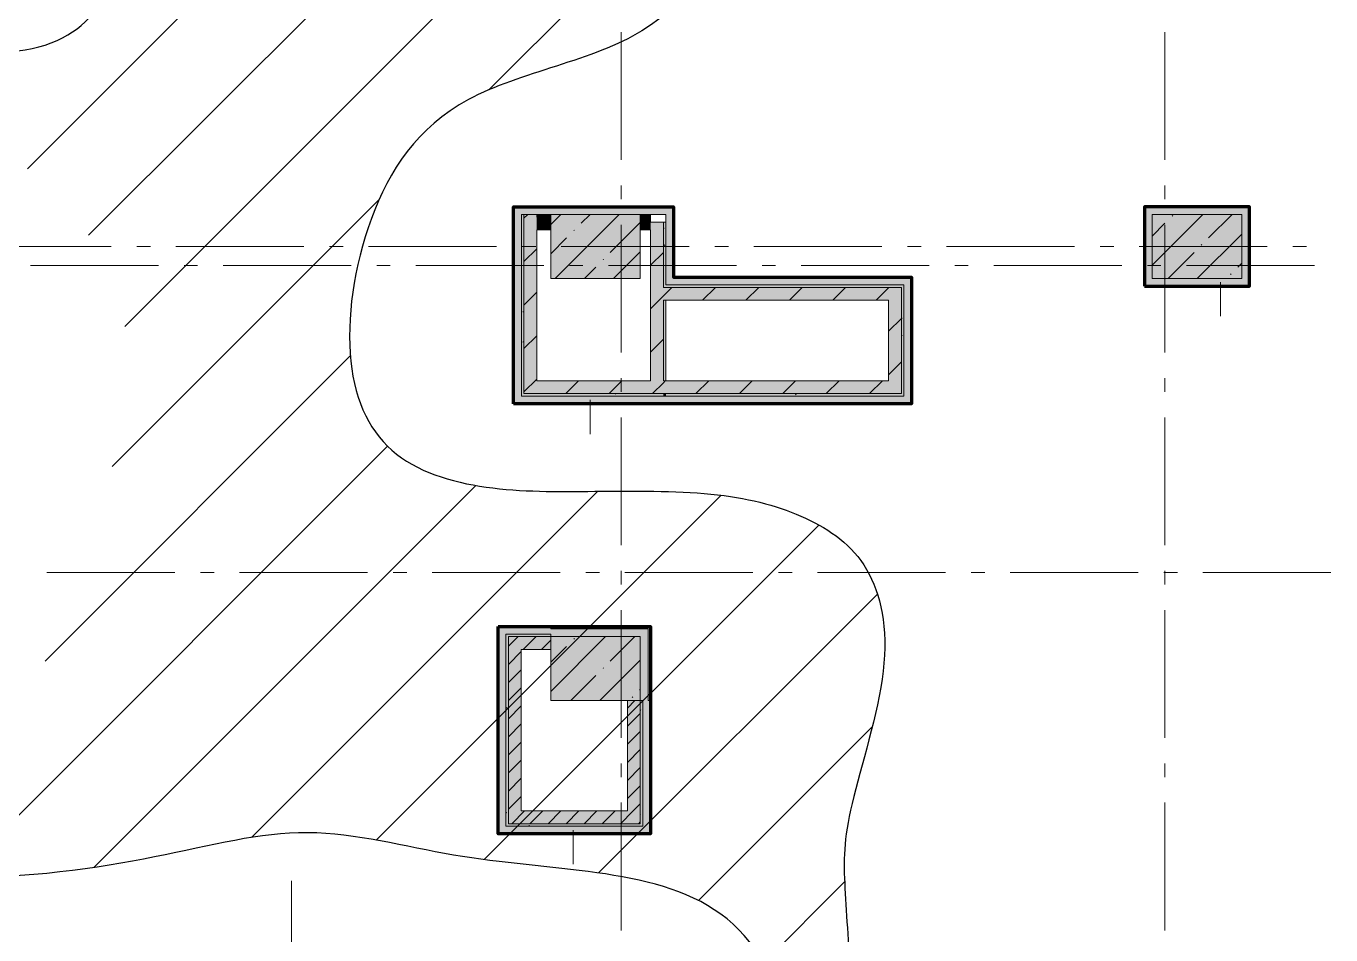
# Model space of a CAD drawing. Header units: millimetres. Extents: x -537608 to 253996, y -217170 to 186033.
# Drawn here: x -281462 to -271264, y 10368 to 17471 of the extents above; entities that cross this region are included whole.
import ezdxf

# ---------------------------------------------------------------- set-up
doc = ezdxf.new("R2010")
doc.units = ezdxf.units.MM
doc.layers.add('16) Лак 1.6м', color=160, linetype='Continuous', lineweight=90)
doc.layers.add('2) окраска коммуникации', color=152, linetype='Continuous', lineweight=30)
doc.layers.add('PDF _Геометрия', color=7, linetype='Continuous')
doc.layers.add('PDF _Сплошная заливка', color=7, linetype='Continuous', true_color=0xffffff)

msp = doc.modelspace()

# ---------------------------------------------------------------- hatches: boundary and pattern name
at = {"layer": '2) окраска коммуникации'}
h = msp.add_hatch(dxfattribs=at)
h.set_pattern_fill('ANSI31', color=5, scale=222)
h.set_pattern_definition([(45, (-305519.1, -20669.7), (-498.404, 498.404), [])])
edge = h.paths.add_edge_path()
edge.add_spline(control_points=[(-290778.1295, 11066.7373), (-290387.3432, 10570.6496), (-289743.0728, 11066.7373), (-288919.2533, 10560.095), (-288105.994, 11182.8428), (-286954.7585, 10760.6403), (-286007.4205, 10940.029), (-285042.7478, 10616.4758), (-284130.9316, 11012.6635), (-281975.2536, 10728.4524), (-280376.2745, 10966.1654), (-279268.5104, 11271.0495), (-278118.4513, 10949.6411), (-276985.3065, 10882.0339), (-275953.6379, 10645.4087), (-275395.5218, 9715.8097), (-275395.5218, 8271.0495), (-275157.9741, 7191.9904), (-275614.614, 6955.3652), (-274802.8089, 5738.4356), (-275817.5649, 5129.9708), (-275327.2936, 3468.321), (-275716.2842, 2758.4446), (-275293.4682, 2171.0495), (-273991.1979, 1727.4348), (-273974.2852, 2606.3284), (-273078.3544, 3011.9716), (-273078.3544, 4702.1524), (-273720.5962, 5040.1884), (-273078.3544, 5733.1622), (-273720.5962, 6578.2529), (-273078.3544, 7271.2267), (-273805.1597, 8271.0495), (-273078.3544, 9012.1129), (-274291.2526, 9488.1178), (-274291.2526, 9164.2291), (-275005.9538, 9367.0507), (-275005.9538, 9971.0495), (-275073.6046, 10786.8019), (-275073.6046, 11271.0495), (-274668.0133, 12503.4462), (-274837.1388, 13297.8308), (-275344.5167, 13652.7686), (-276004.109, 13838.6884), (-276985.0411, 13838.6884), (-277813.7588, 13821.7866), (-278642.4766, 14041.51), (-279014.5545, 14768.2882), (-278845.4274, 16002.1196), (-278185.8367, 17021.0495), (-276443.2448, 17292.7757), (-275935.8653, 18408.2946), (-275682.1763, 19337.8936), (-275310.1, 19659.0285), (-275479.2255, 20622.4311), (-274684.3331, 20656.2347), (-273872.5265, 20842.1545), (-273940.1773, 22126.6913), (-274481.0718, 22725.7503), (-273331.0143, 24399.0292), (-274379.5972, 25075.1012), (-273331.0143, 26038.5045), (-274075.1701, 26985.0053), (-273078.3544, 28523.0692), (-273078.3544, 28523.0692), (-273345.9962, 29714.5377), (-274039.4124, 30880.7626), (-275206.3826, 30238.4942), (-276187.3147, 30745.5482), (-277354.2849, 30153.9852), (-279011.7204, 30982.1734), (-280026.4779, 30677.941), (-281278.0101, 29934.2611), (-280499.3584, 28301.0495), (-281142.0364, 27038.3862), (-279890.5042, 25838.3584), (-281260.4253, 24180.0495), (-280059.6297, 22745.3283), (-281159.2859, 21829.0495), (-280076.8792, 20222.5318), (-281092.8162, 18916.6266), (-280737.6526, 18003.9293), (-280923.6908, 17429.2674), (-281752.4085, 17141.9368), (-283156.155, 17665.8933), (-283714.2711, 17125.035), (-284813.5921, 17750.4023), (-285185.6684, 17108.1332), (-286132.7751, 17801.1077), (-287328.3544, 16388.2505), (-285898.1717, 14701.7611), (-286388.6369, 13644.8407), (-285779.7843, 13214.0495), (-286591.5893, 12701.0495), (-286591.5893, 11811.5525), (-287690.9088, 11727.0435), (-288012.2486, 12132.6867), (-288722.5774, 11760.8471), (-289229.9569, 12453.8216), (-289940.2857, 11963.6687), (-290684.4415, 11777.7489), (-290778.1295, 11066.7373)], knot_values=[0, 0, 0, 0, 1, 2, 3, 4, 5, 6, 7, 8, 9, 10, 11, 12, 13, 14, 15, 16, 17, 18, 19, 20, 21, 22, 23, 24, 25, 26, 27, 28, 29, 30, 31, 32, 33, 34, 35, 36, 37, 38, 39, 40, 41, 42, 43, 44, 45, 46, 47, 48, 49, 50, 51, 52, 53, 54, 55, 56, 57, 58, 59, 60, 61, 62, 63, 64, 65, 66, 67, 68, 69, 70, 71, 72, 73, 74, 75, 76, 77, 78, 79, 80, 81, 82, 83, 84, 85, 86, 87, 88, 89, 90, 91, 92, 93, 94, 95, 96, 97, 98, 99, 99, 99, 99], degree=3, periodic=0)
edge = h.paths.add_edge_path(flags=16)
edge.add_arc((-282974.1314, 12518.0171), 1274.5672, 125.00000005, 234.99999995, ccw=False)
edge.add_arc((-283038.6718, 14513.9725), 1162.0444, 125.00000005, 234.99999995, ccw=False)
edge.add_arc((-282295.8664, 15202.9232), 1433.6455, 59.43173918, 169.43173908, ccw=False)
edge.add_arc((-282677.7619, 14748.5093), 2021.4887, -53.3391216, 56.66087831, ccw=False)
edge.add_arc((-282413.8331, 12555.5506), 1102.6336, -78.79029658, 31.20970332, ccw=False)
edge.add_arc((-282952.3368, 12001.1084), 919.0678, 215.00000005, 324.99999995, ccw=False)
edge = h.paths.add_edge_path(flags=16)
edge.add_arc((-277532.2831, 20735.819), 1174.7616, 125.00000005, 234.99999995, ccw=False)
edge.add_arc((-276960.5272, 23476.9879), 2171.5877, 125.00000005, 234.99999995, ccw=False)
edge.add_arc((-277291.7326, 26561.6986), 1594.1487, 125.00000005, 234.99999995, ccw=False)
edge.add_arc((-277094.17, 27873.7201), 1111.9458, 70.31799188, 180.31799178, ccw=False)
edge.add_arc((-276872.3717, 27774.8819), 1155.9508, -27.59113456, 82.40886534, ccw=False)
edge.add_arc((-276749.5729, 25951.7436), 1572.0517, -54.99999995, 54.99999995, ccw=False)
edge.add_arc((-276903.4785, 23156.4449), 1840.3779, -54.99999995, 54.99999995, ccw=False)
edge.add_arc((-276968.849, 21036.3715), 1277.4016, -81.34673665, 28.65326325, ccw=False)
edge.add_arc((-277491.3785, 20273.9631), 872.5123, 215.00000005, 324.99999995, ccw=False)
at = {"layer": 'PDF _Сплошная заливка', "true_color": 0xff7d7d, "transparency": 33554559}
for points in [[(-277651.3522, 14518.9993), (-277591.3516, 14518.9993), (-277591.3516, 16058.999), (-277651.3522, 16058.999), (-277651.3522, 15917.7888)], [(-276461.3519, 15999.0005), (-276461.3519, 16058.999), (-277591.3516, 16058.999), (-277591.3516, 15999.0005), (-276661.3528, 15999.0005)], [(-276461.3519, 15449.3469), (-276401.3512, 15449.3469), (-276401.3512, 16058.999), (-276461.3519, 16058.999), (-276461.3519, 15917.7888)], [(-271961.352, 15499.3471), (-271901.3513, 15499.3471), (-271901.3513, 16059.3478), (-271961.352, 16059.3478), (-271961.352, 15917.7888)], [(-274601.3521, 15449.3469), (-274601.3521, 15509.3476), (-276401.3512, 15509.3476), (-276401.3512, 15449.3469), (-276169.4866, 15449.3469)], [(-271961.352, 15439.3464), (-271901.3513, 15439.3464), (-271901.3513, 15499.3471), (-272661.3507, 15499.3471), (-272661.3507, 15439.3464)], [(-274541.3515, 14518.9993), (-274541.3515, 14579), (-277591.3516, 14579), (-277591.3516, 14518.9993), (-276169.4866, 14518.9993)], [(-277772.8779, 11156.4979), (-277712.8772, 11156.4979), (-277712.8772, 12778.9988), (-277772.8779, 12778.9988), (-277772.8779, 11645.8859)], [(-276601.352, 12198.9993), (-276601.352, 12758.9978), (-276661.3528, 12758.9978), (-276661.3528, 12198.9993), (-276641.3518, 12198.9993)]]:
    msp.add_hatch(color=11, dxfattribs=at).paths.add_polyline_path(points)
at = {"layer": 'PDF _Сплошная заливка', "transparency": 33554559}
for points in [[(-277361.3514, 15499.0005), (-276661.3528, 15499.0005), (-276661.3528, 15999.0005), (-277361.3514, 15999.0005), (-277361.3514, 15917.7888)], [(-272661.3507, 15499.3471), (-271961.352, 15499.3471), (-271961.352, 15999.3471), (-272661.3507, 15999.3471), (-272661.3507, 15917.7888)], [(-274621.3509, 14598.9987), (-274601.3521, 14598.9987), (-274601.3521, 15449.3469), (-274621.3509, 15449.3469), (-274621.3509, 14698.9992)], [(-276581.3511, 14598.9987), (-276581.3511, 14698.9992), (-277471.3524, 14698.9992), (-277471.3524, 14598.9987), (-277007.4638, 14598.9987)], [(-274621.3509, 14598.9987), (-274621.3509, 14698.9992), (-276481.3507, 14698.9992), (-276481.3507, 14598.9987), (-276169.4866, 14598.9987)], [(-274601.3521, 14579), (-274601.3521, 14598.9987), (-276461.3519, 14598.9987), (-276461.3519, 14579), (-276169.4866, 14579)], [(-277361.3514, 12698.9993), (-277361.3514, 12718.998), (-277712.8772, 12718.998), (-277712.8772, 12698.9993), (-277692.8763, 12698.9993)], [(-277712.8772, 11236.4995), (-277692.8763, 11236.4995), (-277692.8763, 12698.9993), (-277712.8772, 12698.9993), (-277712.8772, 11336.4977)], [(-277361.3514, 12598.9988), (-277361.3514, 12698.9993), (-277692.8763, 12698.9993), (-277692.8763, 12598.9988), (-277592.878, 12598.9988)], [(-276761.351, 11336.4977), (-276661.3528, 11336.4977), (-276661.3528, 12198.9993), (-276761.351, 12198.9993), (-276761.351, 11645.8859)], [(-276661.3528, 11236.4995), (-276641.3518, 11236.4995), (-276641.3518, 12198.9993), (-276661.3528, 12198.9993), (-276661.3528, 11336.4977)]]:
    msp.add_hatch(color=256, dxfattribs=at).paths.add_polyline_path(points)

# ---------------------------------------------------------------- linework, layer by layer
at = {"layer": '16) Лак 1.6м'}
for points in [[(-277651.3522, 14518.9993), (-277651.3522, 16058.999), (-276401.3512, 16058.999), (-276401.3512, 15509.3476), (-274541.3515, 15509.3476), (-274541.3515, 14518.9993)], [(-272721.3514, 15439.3464), (-271901.3513, 15439.3464), (-271901.3513, 16059.3478), (-272721.3514, 16059.3478)], [(-277772.8779, 12778.9988), (-276581.3511, 12778.9988), (-276581.3511, 11156.4979), (-277772.8779, 11156.4979)]]:
    msp.add_lwpolyline(points, close=True, dxfattribs=at)
at = {"layer": '2) окраска коммуникации'}
msp.add_open_spline([(-290778.1295, 11066.7373), (-290387.3432, 10570.6496), (-289743.0728, 11066.7373), (-288919.2533, 10560.095), (-288105.994, 11182.8428), (-286954.7585, 10760.6403), (-286007.4205, 10940.029), (-285042.7478, 10616.4758), (-284130.9316, 11012.6635), (-281975.2536, 10728.4524), (-280376.2745, 10966.1654), (-279268.5104, 11271.0495), (-278118.4513, 10949.6411), (-276985.3065, 10882.0339), (-275953.6379, 10645.4087), (-275395.5218, 9715.8097), (-275395.5218, 8271.0495), (-275157.9741, 7191.9904), (-275614.614, 6955.3652), (-274802.8089, 5738.4356), (-275817.5649, 5129.9708), (-275327.2936, 3468.321), (-275716.2842, 2758.4446), (-275293.4682, 2171.0495), (-273991.1979, 1727.4348), (-273974.2852, 2606.3284), (-273078.3544, 3011.9716), (-273078.3544, 4702.1524), (-273720.5962, 5040.1884), (-273078.3544, 5733.1622), (-273720.5962, 6578.2529), (-273078.3544, 7271.2267), (-273805.1597, 8271.0495), (-273078.3544, 9012.1129), (-274291.2526, 9488.1178), (-274291.2526, 9164.2291), (-275005.9538, 9367.0507), (-275005.9538, 9971.0495), (-275073.6046, 10786.8019), (-275073.6046, 11271.0495), (-274668.0133, 12503.4462), (-274837.1388, 13297.8308), (-275344.5167, 13652.7686), (-276004.109, 13838.6884), (-276985.0411, 13838.6884), (-277813.7588, 13821.7866), (-278642.4766, 14041.51), (-279014.5545, 14768.2882), (-278845.4274, 16002.1196), (-278185.8367, 17021.0495), (-276443.2448, 17292.7757), (-275935.8653, 18408.2946), (-275682.1763, 19337.8936), (-275310.1, 19659.0285), (-275479.2255, 20622.4311), (-274684.3331, 20656.2347), (-273872.5265, 20842.1545), (-273940.1773, 22126.6913), (-274481.0718, 22725.7503), (-273331.0143, 24399.0292), (-274379.5972, 25075.1012), (-273331.0143, 26038.5045), (-274075.1701, 26985.0053), (-273078.3544, 28523.0692), (-273078.3544, 28523.0692), (-273345.9962, 29714.5377), (-274039.4124, 30880.7626), (-275206.3826, 30238.4942), (-276187.3147, 30745.5482), (-277354.2849, 30153.9852), (-279011.7204, 30982.1734), (-280026.4779, 30677.941), (-281278.0101, 29934.2611), (-280499.3584, 28301.0495), (-281142.0364, 27038.3862), (-279890.5042, 25838.3584), (-281260.4253, 24180.0495), (-280059.6297, 22745.3283), (-281159.2859, 21829.0495), (-280076.8792, 20222.5318), (-281092.8162, 18916.6266), (-280737.6526, 18003.9293), (-280923.6908, 17429.2674), (-281752.4085, 17141.9368), (-283156.155, 17665.8933), (-283714.2711, 17125.035), (-284813.5921, 17750.4023), (-285185.6684, 17108.1332), (-286132.7751, 17801.1077), (-287328.3544, 16388.2505), (-285898.1717, 14701.7611), (-286388.6369, 13644.8407), (-285779.7843, 13214.0495), (-286591.5893, 12701.0495), (-286591.5893, 11811.5525), (-287690.9088, 11727.0435), (-288012.2486, 12132.6867), (-288722.5774, 11760.8471), (-289229.9569, 12453.8216), (-289940.2857, 11963.6687), (-290684.4415, 11777.7489), (-290778.1295, 11066.7373)], degree=3, dxfattribs=at)
at = {"layer": 'PDF _Геометрия', "color": 253, "lineweight": 9, "true_color": 0xaaaaaa}
for p, q in [((-276811.3512, 17424.7579), (-276811.3512, 16424.758)), ((-272561.3503, 16424.758), (-272561.3503, 17424.7579)), ((-276811.3512, 16224.7571), (-276811.3512, 16118.9243)), ((-272561.3503, 16118.9243), (-272561.3503, 16224.7571)), ((-276811.3512, 15918.9235), (-276811.3512, 14918.9235)), ((-272561.3503, 14918.9235), (-272561.3503, 15918.9235)), ((-281796.7476, 15749.346), (-280796.7476, 15749.346)), ((-280596.7468, 15749.346), (-280490.914, 15749.346)), ((-280290.9131, 15749.346), (-279290.9132, 15749.346)), ((-279090.9144, 15749.346), (-278985.0795, 15749.346)), ((-278785.0808, 15749.346), (-277785.0808, 15749.346)), ((-277585.08, 15749.346), (-277479.2472, 15749.346)), ((-277279.2464, 15749.346), (-276279.2464, 15749.346)), ((-276079.2455, 15749.346), (-275973.4128, 15749.346)), ((-275773.4119, 15749.346), (-274773.4141, 15749.346)), ((-274573.4133, 15749.346), (-274467.5805, 15749.346)), ((-274267.5796, 15749.346), (-273267.5796, 15749.346)), ((-273067.5788, 15749.346), (-272961.746, 15749.346)), ((-272761.7452, 15749.346), (-271761.7452, 15749.346)), ((-271561.7465, 15749.346), (-271455.9116, 15749.346)), ((-280427.2877, 15599.3475), (-281427.2877, 15599.3475)), ((-280121.4541, 15599.3475), (-280227.2868, 15599.3475)), ((-278921.4532, 15599.3475), (-279921.4532, 15599.3475)), ((-278615.6196, 15599.3475), (-278721.4546, 15599.3475)), ((-277415.621, 15599.3475), (-278415.6209, 15599.3475)), ((-277109.7873, 15599.3475), (-277215.6201, 15599.3475)), ((-275909.7865, 15599.3475), (-276909.7865, 15599.3475)), ((-275603.9529, 15599.3475), (-275709.7857, 15599.3475)), ((-274403.9542, 15599.3475), (-275403.9542, 15599.3475)), ((-274098.1205, 15599.3475), (-274203.9533, 15599.3475)), ((-272898.1197, 15599.3475), (-273898.1197, 15599.3475)), ((-272592.2861, 15599.3475), (-272698.1189, 15599.3475)), ((-271392.2853, 15599.3475), (-272392.2874, 15599.3475)), ((-276811.3512, 14718.9226), (-276811.3512, 14613.0899)), ((-272561.3503, 14613.0899), (-272561.3503, 14718.9226)), ((-276811.3512, 14413.089), (-276811.3512, 13413.089)), ((-272561.3503, 13413.089), (-272561.3503, 14413.089)), ((-280298.9501, 13199.3459), (-281298.9501, 13199.3459)), ((-279993.1165, 13199.3459), (-280098.9493, 13199.3459)), ((-278793.1156, 13199.3459), (-279793.1156, 13199.3459)), ((-278487.282, 13199.3459), (-278593.1148, 13199.3459)), ((-277287.2812, 13199.3459), (-278287.2812, 13199.3459)), ((-276981.4476, 13199.3459), (-277087.2825, 13199.3459)), ((-276811.3512, 13213.0903), (-276811.3512, 13107.2554)), ((-275781.4489, 13199.3459), (-276781.4488, 13199.3459)), ((-275475.6152, 13199.3459), (-275581.448, 13199.3459)), ((-274275.6145, 13199.3459), (-275275.6144, 13199.3459)), ((-273969.7808, 13199.3459), (-274075.6157, 13199.3459)), ((-272769.7821, 13199.3459), (-273769.7821, 13199.3459)), ((-272463.9485, 13199.3459), (-272569.7813, 13199.3459)), ((-272561.3503, 13107.2554), (-272561.3503, 13213.0903)), ((-271263.9477, 13199.3459), (-272263.9477, 13199.3459)), ((-276811.3512, 12907.2567), (-276811.3512, 11907.2568)), ((-272561.3503, 11907.2568), (-272561.3503, 12907.2567)), ((-276811.3512, 11707.2559), (-276811.3512, 11601.4231)), ((-272561.3503, 11601.4231), (-272561.3503, 11707.2559)), ((-276811.3512, 11401.4222), (-276811.3512, 10401.4223)), ((-272561.3503, 10401.4223), (-272561.3503, 11401.4222))]:
    msp.add_line(p, q, dxfattribs=at)
at = {"layer": 'PDF _Геометрия', "lineweight": 9}
for p, q in [((-277591.3516, 16058.999), (-277651.3522, 16058.999)), ((-277651.3522, 16058.999), (-277651.3522, 14518.9993)), ((-276461.3519, 16058.999), (-277591.3516, 16058.999)), ((-276401.3512, 16058.999), (-276461.3519, 16058.999)), ((-276401.3512, 15509.3476), (-276401.3512, 16058.999)), ((-272661.3507, 16059.3478), (-272721.3514, 16059.3478)), ((-272721.3514, 16059.3478), (-272721.3514, 15439.3464)), ((-271961.352, 16059.3478), (-272661.3507, 16059.3478)), ((-271901.3513, 16059.3478), (-271961.352, 16059.3478)), ((-271901.3513, 15499.3471), (-271901.3513, 16059.3478)), ((-277571.3528, 15999.0005), (-277591.3516, 15999.0005)), ((-277591.3516, 15999.0005), (-277591.3516, 14579)), ((-277591.3516, 14579), (-277591.3516, 15999.0005)), ((-277591.3516, 15999.0005), (-277361.3514, 15999.0005)), ((-277571.3528, 15969.5093), (-277541.8616, 15999.0005)), ((-277471.3524, 15999.0005), (-277571.3528, 15999.0005)), ((-277571.3528, 14598.9987), (-277571.3528, 15999.0005)), ((-277362.3526, 15999.0005), (-277471.3524, 15999.0005)), ((-277471.3524, 15978.9995), (-277471.3524, 15999.0005)), ((-277362.3526, 15978.9995), (-277471.3524, 15978.9995)), ((-277362.3526, 15978.9995), (-277362.3526, 15999.0005)), ((-277362.3526, 15878.9991), (-277362.3526, 15978.9995)), ((-277361.3514, 15920.4241), (-277282.7772, 15999.0005)), ((-277361.3514, 15999.0005), (-277361.3514, 15499.0005)), ((-276661.3528, 15999.0005), (-277361.3514, 15999.0005)), ((-277326.5791, 15499.0005), (-276826.5791, 15999.0005)), ((-277124.0076, 15929.6688), (-277054.6782, 15999.0005)), ((-276895.9106, 15701.5719), (-276661.3528, 15936.1299)), ((-276661.3528, 15499.0005), (-276661.3528, 15999.0005)), ((-276581.3511, 15999.0005), (-276661.3528, 15999.0005)), ((-276661.3528, 15999.0005), (-276461.3519, 15999.0005)), ((-276581.3511, 15978.9995), (-276661.3528, 15978.9995)), ((-276643.6275, 15878.9991), (-276581.3511, 15941.2755)), ((-276581.3511, 15978.9995), (-276581.3511, 15999.0005)), ((-276581.3511, 15938.9998), (-276581.3511, 15978.9995)), ((-276481.3507, 15938.9998), (-276581.3511, 15938.9998)), ((-276461.3519, 15938.9998), (-276481.3507, 15938.9998)), ((-276481.3507, 15938.9998), (-276481.3507, 15429.3459)), ((-276461.3519, 15999.0005), (-276461.3519, 15449.3469)), ((-276461.3519, 15449.3469), (-276461.3519, 15938.9998)), ((-272661.3507, 15602.2583), (-272264.262, 15999.3471)), ((-272661.3507, 15999.3471), (-272661.3507, 15499.3471)), ((-271961.352, 15999.3471), (-272661.3507, 15999.3471)), ((-272661.3507, 15830.3552), (-272562.0371, 15929.6688)), ((-272505.014, 15986.6941), (-272500.271, 15991.435)), ((-272219.8896, 15815.6204), (-272036.1629, 15999.3471)), ((-271961.352, 15499.3471), (-271961.352, 15999.3471)), ((-277471.3524, 14698.9992), (-277471.3524, 15878.9991)), ((-277471.3524, 15878.9991), (-277362.3526, 15878.9991)), ((-277361.3514, 15692.325), (-277238.0582, 15815.6204)), ((-277181.0329, 15872.6457), (-277176.2921, 15877.3865)), ((-276661.3528, 15878.9991), (-276581.3511, 15878.9991)), ((-276581.3511, 15878.9991), (-276581.3511, 14698.9992)), ((-272308.0638, 15499.3471), (-271961.352, 15846.061)), ((-277571.3528, 15630.0981), (-277471.3524, 15730.0964)), ((-276870.3831, 15499.0005), (-276661.3528, 15708.0308)), ((-272276.9149, 15758.5951), (-272272.1741, 15763.3381)), ((-276952.9338, 15644.5467), (-276948.193, 15649.2875)), ((-276581.3511, 15601.8643), (-276481.3507, 15701.8626)), ((-272536.1629, 15499.3471), (-272333.9402, 15701.5719)), ((-271991.7905, 15587.5214), (-271961.352, 15617.962)), ((-277098.4821, 15499.0005), (-277009.9591, 15587.5214)), ((-274601.3521, 15509.3476), (-276401.3512, 15509.3476)), ((-274541.3515, 15509.3476), (-274601.3521, 15509.3476)), ((-274541.3515, 14579), (-274541.3515, 15509.3476)), ((-272048.8158, 15530.4961), (-272044.075, 15535.239)), ((-277361.3514, 15499.0005), (-276661.3528, 15499.0005)), ((-276481.3507, 15362.4515), (-276414.4562, 15429.3459)), ((-276481.3507, 15429.3459), (-276461.3519, 15429.3459)), ((-274721.3513, 15449.3469), (-276461.3519, 15449.3469)), ((-276461.3519, 15449.3469), (-276401.3512, 15449.3469)), ((-276461.3519, 15429.3459), (-274721.3513, 15429.3459)), ((-276401.3512, 15449.3469), (-274601.3521, 15449.3469)), ((-276175.0456, 15329.3477), (-276075.0451, 15429.3459)), ((-275835.6344, 15329.3477), (-275735.634, 15429.3459)), ((-275496.2233, 15329.3477), (-275396.2229, 15429.3459)), ((-275156.8122, 15329.3477), (-275056.8118, 15429.3459)), ((-274817.4011, 15329.3477), (-274721.3513, 15425.3953)), ((-274621.3509, 15449.3469), (-274721.3513, 15449.3469)), ((-274721.3513, 15425.3953), (-274717.4007, 15429.3459)), ((-274721.3513, 15429.3459), (-274621.3509, 15429.3459)), ((-274601.3521, 15449.3469), (-274621.3509, 15449.3469)), ((-274621.3509, 15429.3459), (-274621.3509, 14698.9992)), ((-274601.3521, 14698.9992), (-274601.3521, 15449.3469)), ((-274601.3521, 15449.3469), (-274601.3521, 14579)), ((-272721.3514, 15439.3464), (-272661.3507, 15439.3464)), ((-272661.3507, 15499.3471), (-271961.352, 15499.3471)), ((-272661.3507, 15439.3464), (-271901.3513, 15439.3464)), ((-272127.2157, 15469.3478), (-272127.2157, 15203.1975)), ((-271901.3513, 15439.3464), (-271901.3513, 15499.3471)), ((-277571.3528, 15290.6849), (-277471.3524, 15390.6854)), ((-276581.3511, 15262.4532), (-276481.3507, 15362.4515)), ((-276461.3519, 15329.3477), (-276481.3507, 15329.3477)), ((-276481.3507, 15329.3477), (-276481.3507, 14698.9992)), ((-276461.3519, 14698.9992), (-276461.3519, 15329.3477)), ((-276461.3519, 15329.3477), (-274721.3513, 15329.3477)), ((-274721.3513, 15329.3477), (-274721.3513, 14698.9992)), ((-274721.3513, 15085.9841), (-274621.3509, 15185.9846)), ((-277571.3528, 14951.2738), (-277471.3524, 15051.2742)), ((-276581.3511, 14923.0399), (-276481.3507, 15023.0404)), ((-274721.3513, 14746.5731), (-274621.3509, 14846.5734)), ((-277571.3528, 14611.8627), (-277471.3524, 14711.8631)), ((-276581.3511, 14698.9992), (-277471.3524, 14698.9992)), ((-277244.8056, 14598.9987), (-277144.8052, 14698.9992)), ((-276905.3923, 14598.9987), (-276805.394, 14698.9992)), ((-276481.3507, 14683.6293), (-276465.9829, 14698.9992)), ((-276481.3507, 14698.9992), (-276461.3519, 14698.9992)), ((-274721.3513, 14698.9992), (-276461.3519, 14698.9992)), ((-276226.57, 14598.9987), (-276126.5696, 14698.9992)), ((-275887.159, 14598.9987), (-275787.1585, 14698.9992)), ((-275547.7478, 14598.9987), (-275447.7474, 14698.9992)), ((-275208.3367, 14598.9987), (-275108.3363, 14698.9992)), ((-274868.9256, 14598.9987), (-274768.9252, 14698.9992)), ((-274621.3509, 14698.9992), (-274621.3509, 14598.9987)), ((-274601.3521, 14598.9987), (-274601.3521, 14698.9992)), ((-277471.3524, 14598.9987), (-277571.3528, 14598.9987)), ((-276581.3511, 14598.9987), (-277471.3524, 14598.9987)), ((-276481.3507, 14598.9987), (-276581.3511, 14598.9987)), ((-276565.9812, 14598.9987), (-276481.3507, 14683.6293)), ((-276461.3519, 14598.9987), (-276481.3507, 14598.9987)), ((-274621.3509, 14598.9987), (-276461.3519, 14598.9987)), ((-274601.3521, 14579), (-274601.3521, 14598.9987)), ((-277651.3522, 14518.9993), (-277591.3516, 14518.9993)), ((-277591.3516, 14579), (-277571.3528, 14579)), ((-274601.3521, 14579), (-277591.3516, 14579)), ((-277591.3516, 14518.9993), (-274541.3515, 14518.9993)), ((-277571.3528, 14579), (-277471.3524, 14579)), ((-277471.3524, 14579), (-276581.3511, 14579)), ((-277053.5759, 14548.9986), (-277053.5759, 14282.8503)), ((-276581.3511, 14579), (-276481.3507, 14579)), ((-276481.3507, 14579), (-276461.3519, 14579)), ((-276461.3519, 14579), (-274601.3521, 14579)), ((-274541.3515, 14518.9993), (-274541.3515, 14579)), ((-277712.8772, 12778.9988), (-277772.8779, 12778.9988)), ((-277772.8779, 12778.9988), (-277772.8779, 11156.4979)), ((-277361.3514, 12778.9988), (-277712.8772, 12778.9988)), ((-277361.3514, 12758.9978), (-277361.3514, 12778.9988)), ((-276661.3528, 12758.9978), (-277361.3514, 12758.9978)), ((-276601.352, 12758.9978), (-276661.3528, 12758.9978)), ((-276601.352, 12198.9993), (-276601.352, 12758.9978)), ((-277712.8772, 12698.9993), (-277712.8772, 12718.998)), ((-277712.8772, 12718.998), (-277361.3514, 12718.998)), ((-277361.3514, 12718.998), (-277712.8772, 12718.998)), ((-277712.8772, 12718.998), (-277712.8772, 12698.9993)), ((-277712.8772, 12698.9993), (-277712.8772, 12598.9988)), ((-277692.8763, 12623.5748), (-277617.454, 12698.9993)), ((-277692.8763, 12598.9988), (-277692.8763, 12698.9993)), ((-277692.8763, 12698.9993), (-277361.3514, 12698.9993)), ((-277576.0333, 12598.9988), (-277476.0329, 12698.9993)), ((-277434.6122, 12598.9988), (-277361.3514, 12672.2574)), ((-277361.3514, 12718.998), (-277361.3514, 12698.9993)), ((-277361.3514, 12698.9993), (-277361.3514, 12718.998)), ((-277361.3514, 12270.8477), (-276933.1999, 12698.9993)), ((-276661.3528, 12698.9993), (-277361.3514, 12698.9993)), ((-277361.3514, 12698.9993), (-277361.3514, 12198.9993)), ((-277361.3514, 12698.9993), (-276661.3528, 12698.9993)), ((-277361.3514, 12598.9988), (-277361.3514, 12698.9993)), ((-277181.0329, 12679.2653), (-277176.2921, 12684.0061)), ((-276895.9106, 12508.1916), (-276705.103, 12698.9993)), ((-276661.3528, 12198.9993), (-276661.3528, 12698.9993)), ((-276661.3528, 12698.9993), (-276661.3528, 12198.9993)), ((-277712.8772, 12598.9988), (-277712.8772, 11336.4977)), ((-277712.8772, 11336.4977), (-277712.8772, 12598.9988)), ((-277692.8763, 11336.4977), (-277692.8763, 12598.9988)), ((-277692.8763, 12482.1537), (-277592.878, 12582.1542)), ((-277592.878, 11336.4977), (-277592.878, 12598.9988)), ((-277592.878, 12598.9988), (-277361.3514, 12598.9988)), ((-277361.3514, 12498.9467), (-277238.0582, 12622.24)), ((-276977.0039, 12198.9993), (-276661.3528, 12514.6504)), ((-276952.9338, 12451.1663), (-276948.193, 12455.907)), ((-277692.8763, 12340.7326), (-277592.878, 12440.733)), ((-277205.1029, 12198.9993), (-277009.9591, 12394.1409)), ((-277692.8763, 12199.3115), (-277592.878, 12299.3119)), ((-276667.8116, 12280.0925), (-276661.3528, 12286.5514)), ((-277692.8763, 12057.8904), (-277592.878, 12157.8908)), ((-277361.3514, 12198.9993), (-276661.3528, 12198.9993)), ((-276761.351, 12140.8867), (-276703.2406, 12198.9993)), ((-276661.3528, 12198.9993), (-276761.351, 12198.9993)), ((-276761.351, 12198.9993), (-276761.351, 11336.4977)), ((-276724.8369, 12223.0672), (-276720.0939, 12227.8101)), ((-276661.3528, 12198.9993), (-276641.3518, 12198.9993)), ((-276641.3518, 12198.9993), (-276661.3528, 12198.9993)), ((-276661.3528, 12198.9993), (-276661.3528, 11336.4977)), ((-276641.3518, 12198.9993), (-276641.3518, 11336.4977)), ((-276641.3518, 11336.4977), (-276641.3518, 12198.9993)), ((-276581.3511, 12198.9993), (-276601.352, 12198.9993)), ((-276581.3511, 11216.4985), (-276581.3511, 12198.9993)), ((-276761.351, 11999.4656), (-276661.3528, 12099.4661)), ((-277692.8763, 11916.4692), (-277592.878, 12016.4697)), ((-276761.351, 11858.0445), (-276661.3528, 11958.0449)), ((-277692.8763, 11775.0481), (-277592.878, 11875.0486)), ((-277692.8763, 11633.627), (-277592.878, 11733.6253)), ((-276761.351, 11716.6234), (-276661.3528, 11816.6238)), ((-276761.351, 11575.2023), (-276661.3528, 11675.2027)), ((-277692.8763, 11492.2037), (-277592.878, 11592.2042)), ((-276761.351, 11433.7811), (-276661.3528, 11533.7794)), ((-277692.8763, 11350.7826), (-277592.878, 11450.783)), ((-277712.8772, 11336.4977), (-277712.8772, 11236.4995)), ((-277692.8763, 11236.4995), (-277692.8763, 11336.4977)), ((-277665.7404, 11236.4995), (-277565.74, 11336.4977)), ((-276761.351, 11336.4977), (-277592.878, 11336.4977)), ((-277524.3193, 11236.4995), (-277424.3189, 11336.4977)), ((-277382.8982, 11236.4995), (-277282.8978, 11336.4977)), ((-277241.4771, 11236.4995), (-277141.4766, 11336.4977)), ((-277100.056, 11236.4995), (-277000.0555, 11336.4977)), ((-276958.6327, 11236.4995), (-276858.6344, 11336.4977)), ((-276817.2116, 11236.4995), (-276717.2111, 11336.4977)), ((-276717.2111, 11336.4977), (-276661.3528, 11392.3583)), ((-276661.3528, 11336.4977), (-276661.3528, 11236.4995)), ((-276641.3518, 11236.4995), (-276641.3518, 11336.4977)), ((-277712.8772, 11236.4995), (-277712.8772, 11216.4985)), ((-277712.8772, 11216.4985), (-277712.8772, 11236.4995)), ((-276661.3528, 11236.4995), (-277692.8763, 11236.4995)), ((-276675.7905, 11236.4995), (-276661.3528, 11250.9372)), ((-276641.3518, 11216.4985), (-276641.3518, 11236.4995)), ((-276641.3518, 11236.4995), (-276641.3518, 11216.4985)), ((-277772.8779, 11156.4979), (-277712.8772, 11156.4979)), ((-277712.8772, 11216.4985), (-276641.3518, 11216.4985)), ((-276641.3518, 11216.4985), (-277712.8772, 11216.4985)), ((-277712.8772, 11156.4979), (-276581.3511, 11156.4979)), ((-277186.5229, 11186.4993), (-277186.5229, 10920.3488)), ((-276581.3511, 11156.4979), (-276581.3511, 11216.4985)), ((-279388.879, 9989.3447), (-279388.879, 10789.3459))]:
    msp.add_line(p, q, dxfattribs=at)
at = {"layer": 'PDF _Геометрия', "color": 8, "lineweight": 9, "true_color": 0x787878}
for p, q in [((-276476.2676, 15895.2603), (-276479.6219, 15889.4538)), ((-276470.4244, 15756.0374), (-276473.7766, 15761.8439)), ((-274767.7776, 15448.5675), (-274768.2277, 15449.3469)), ((-277577.0817, 15234.426), (-277580.4339, 15240.2325)), ((-274615.3765, 15184.6024), (-274618.7308, 15190.411)), ((-277576.6103, 15005.4141), (-277579.9624, 14999.6076)), ((-274614.905, 15055.2378), (-274618.2571, 15049.4291)), ((-277590.2212, 14778.637), (-277591.3516, 14776.68)), ((-276855.9174, 14594.9319), (-276858.2663, 14598.9987)), ((-275444.4577, 14588.6151), (-275447.812, 14594.4216)), ((-277702.7627, 12145.3089), (-277706.1169, 12139.5024)), ((-276656.8703, 12128.0508), (-276660.2224, 12122.2421)), ((-277706.4097, 11326.1916), (-277709.7641, 11320.3851)), ((-277530.4337, 11224.5914), (-277533.7859, 11218.785)), ((-276660.5174, 11308.9313), (-276661.3528, 11307.4867))]:
    msp.add_line(p, q, dxfattribs=at)
at = {"layer": 'PDF _Сплошная заливка', "color": 11, "lineweight": 35, "true_color": 0xff7d7d, "transparency": 33554559}
for points in [[(-272661.3507, 15439.3464), (-272661.3507, 16059.3478), (-272721.3514, 15439.3464), (-272721.3514, 16059.3478)], [(-271961.352, 15999.3471), (-271961.352, 16059.3478), (-272661.3507, 15999.3471), (-272661.3507, 16059.3478)], [(-274541.3515, 14579), (-274541.3515, 15509.3476), (-274601.3521, 14579), (-274601.3521, 15509.3476)], [(-277361.3514, 12718.998), (-277361.3514, 12778.9988), (-277712.8772, 12718.998), (-277712.8772, 12778.9988)], [(-276661.3528, 12698.9993), (-276661.3528, 12758.9978), (-277361.3514, 12698.9993), (-277361.3514, 12758.9978)], [(-276581.3511, 11216.4985), (-276581.3511, 12198.9993), (-276641.3518, 11216.4985), (-276641.3518, 12198.9993)], [(-277712.8772, 11156.4979), (-276581.3511, 11156.4979), (-277712.8772, 11216.4985), (-276581.3511, 11216.4985)]]:
    msp.add_solid(points, dxfattribs=at)
at = {"layer": 'PDF _Сплошная заливка', "lineweight": 35, "transparency": 33554559}
for points in [[(-277571.3528, 14579), (-277571.3528, 15999.0005), (-277591.3516, 14579), (-277591.3516, 15999.0005)], [(-277471.3524, 14598.9987), (-277471.3524, 15999.0005), (-277571.3528, 14598.9987), (-277571.3528, 15999.0005)], [(-277362.3526, 15978.9995), (-277362.3526, 15999.0005), (-277471.3524, 15978.9995), (-277471.3524, 15999.0005)], [(-277362.3526, 15878.9991), (-277362.3526, 15978.9995), (-277471.3524, 15878.9991), (-277471.3524, 15978.9995)], [(-276661.3528, 15978.9995), (-276581.3511, 15978.9995), (-276661.3528, 15999.0005), (-276581.3511, 15999.0005)], [(-276581.3511, 15878.9991), (-276581.3511, 15978.9995), (-276661.3528, 15878.9991), (-276661.3528, 15976.6463)], [(-276481.3507, 14598.9987), (-276481.3507, 15938.9998), (-276581.3511, 14598.9987), (-276581.3511, 15938.9998)], [(-276461.3519, 15429.3459), (-276461.3519, 15938.9998), (-276481.3507, 15429.3459), (-276481.3507, 15938.9998)], [(-276481.3507, 15329.3477), (-274721.3513, 15329.3477), (-276481.3507, 15429.3459), (-274721.3513, 15429.3459)], [(-276461.3519, 15429.3459), (-274621.3509, 15429.3459), (-276461.3519, 15449.3469), (-274621.3509, 15449.3469)], [(-274621.3509, 14698.9992), (-274621.3509, 15429.3459), (-274721.3513, 14698.9992), (-274721.3513, 15429.3459)], [(-276461.3519, 14698.9992), (-276461.3519, 15329.3477), (-276481.3507, 14698.9992), (-276481.3507, 15329.3477)], [(-277571.3528, 14579), (-276481.3507, 14579), (-277571.3528, 14598.9987), (-276481.3507, 14598.9987)], [(-276461.3519, 14579), (-276461.3519, 14598.9987), (-276481.3507, 14579), (-276481.3507, 14598.9987)], [(-277361.3514, 12198.9993), (-276661.3528, 12198.9993), (-277361.3514, 12698.9993), (-276661.3528, 12698.9993)], [(-277592.878, 11336.4977), (-277592.878, 12598.9988), (-277692.8763, 11336.4977), (-277692.8763, 12598.9988)], [(-276661.3528, 11236.4995), (-276661.3528, 11336.4977), (-277692.8763, 11236.4995), (-277692.8763, 11336.4977)], [(-277712.8772, 11216.4985), (-276641.3518, 11216.4985), (-277712.8772, 11236.4995), (-276641.3518, 11236.4995)]]:
    msp.add_solid(points, dxfattribs=at)

doc.saveas('drawing.dxf')
